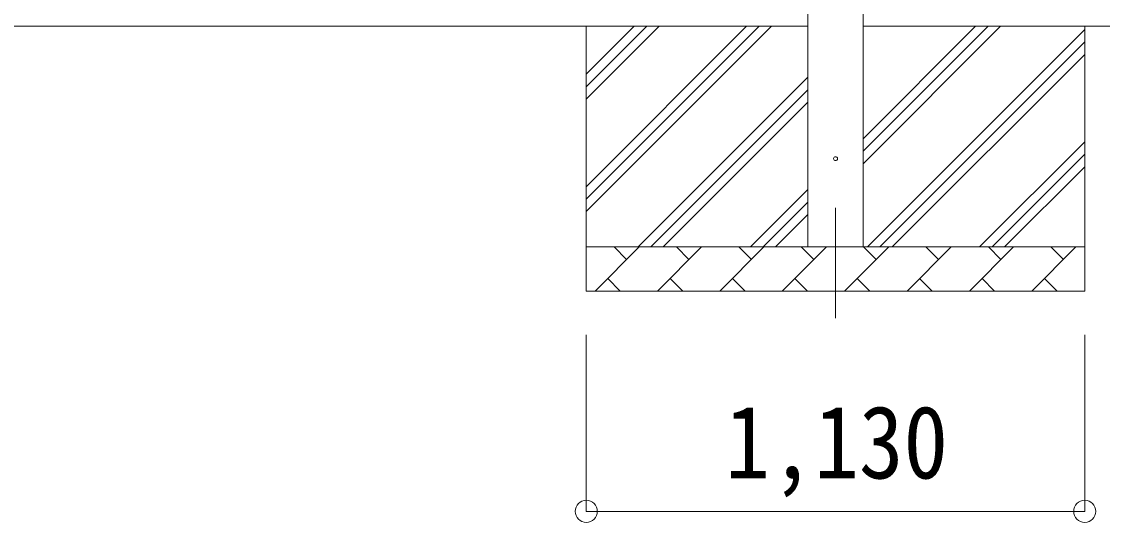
# Model space of a CAD drawing. Units: millimetres at full size, sheet at 1:50; details may follow other scales. Extents: x -14053 to 14053, y -9700 to 9700.
# Drawn here: x -5756 to -3306, y -5941 to -4806 of the extents above; entities that cross this region are included whole.
import ezdxf
from ezdxf.enums import TextEntityAlignment as Align

# ---------------------------------------------------------------- set-up
doc = ezdxf.new("R2010")
doc.units = ezdxf.units.MM
doc.header["$LTSCALE"] = 50
doc.header["$PDMODE"] = 32
doc.header["$PDSIZE"] = 50
doc.linetypes.add('CHAIN1', pattern=[8, 5, -1, 1, -1])
for name, color, linetype, lineweight in [('0-1_Defpoints', 7, 'CHAIN1', 9), ('0-2_TEXT1', 4, 'Continuous', 9), ('0-3_SHAPE', 7, 'Continuous', 9), ('0-8_TABLE1', 6, 'Continuous', 9)]:
    doc.layers.add(name, color=color, linetype=linetype, lineweight=lineweight)
doc.styles.add('ＭＳ ゴシック', font='')
doc.styles.get('ＭＳ ゴシック').set_extended_font_data('MS Gothic')

msp = doc.modelspace()

# ---------------------------------------------------------------- linework, layer by layer
at = {"layer": '0-1_Defpoints'}
msp.add_line((-3910.83, -5228.59), (-3910.83, -5515.92), dxfattribs=at)
at = {"layer": '0-2_TEXT1'}
for p, q in [((-3973.33, -5316.92), (-3973.33, -2327.92)), ((-3848.33, -2327.92), (-3848.33, -5316.92))]:
    msp.add_line(p, q, dxfattribs=at)
msp.add_circle((-3910.83, -5116.92), 4.5, dxfattribs=at)
at = {"layer": '0-3_SHAPE'}
for p, q in [((-3973.33, -4816.92), (-9784.83, -4816.92)), ((-4475.83, -4816.92), (-4475.83, -5416.92)), ((-4475.83, -4925.85), (-4366.91, -4816.92)), ((-4475.83, -5236.97), (-4055.78, -4816.92)), ((-4475.83, -5208.69), (-4084.07, -4816.92)), ((-4475.83, -5180.4), (-4112.35, -4816.92)), ((-4475.83, -4982.41), (-4310.34, -4816.92)), ((-4475.83, -4954.13), (-4338.63, -4816.92)), ((-3848.33, -5128.59), (-3536.67, -4816.92)), ((-3848.33, -5072.02), (-3593.24, -4816.92)), ((-3848.33, -5100.31), (-3564.95, -4816.92)), ((-3848.33, -4816.92), (-2058.83, -4816.92)), ((-3838.68, -5316.92), (-3345.83, -4824.08)), ((-3345.83, -4816.92), (-3345.83, -5416.92)), ((-3810.39, -5316.92), (-3345.83, -4852.36)), ((-3782.11, -5316.92), (-3345.83, -4880.65)), ((-4357.79, -5316.92), (-3973.33, -4932.46)), ((-4329.51, -5316.92), (-3973.33, -4960.75)), ((-4301.22, -5316.92), (-3973.33, -4989.03)), ((-3584.12, -5316.92), (-3345.83, -5078.64)), ((-3555.83, -5316.92), (-3345.83, -5106.92)), ((-3527.55, -5316.92), (-3345.83, -5135.21)), ((-4103.24, -5316.92), (-3973.33, -5187.02)), ((-4074.95, -5316.92), (-3973.33, -5215.31)), ((-4046.67, -5316.92), (-3973.33, -5243.59)), ((-4475.83, -5316.92), (-3345.83, -5316.92)), ((-4455.81, -5416.92), (-4355.81, -5316.92)), ((-4384.36, -5345.48), (-4412.92, -5316.92)), ((-4314.39, -5416.92), (-4214.39, -5316.92)), ((-4242.94, -5345.48), (-4271.49, -5316.92)), ((-4172.97, -5416.92), (-4072.97, -5316.92)), ((-4101.52, -5345.48), (-4130.07, -5316.92)), ((-4031.54, -5416.92), (-3931.54, -5316.92)), ((-3960.1, -5345.48), (-3988.65, -5316.92)), ((-3890.12, -5416.92), (-3790.12, -5316.92)), ((-3818.68, -5345.48), (-3847.23, -5316.92)), ((-3748.7, -5416.92), (-3648.7, -5316.92)), ((-3677.26, -5345.48), (-3705.81, -5316.92)), ((-3607.28, -5416.92), (-3507.28, -5316.92)), ((-3535.83, -5345.48), (-3564.39, -5316.92)), ((-3465.86, -5416.92), (-3365.86, -5316.92)), ((-3394.41, -5345.48), (-3422.97, -5316.92)), ((-4427.26, -5388.37), (-4398.7, -5416.92)), ((-4285.83, -5388.37), (-4257.28, -5416.92)), ((-4144.41, -5388.37), (-4115.86, -5416.92)), ((-4002.99, -5388.37), (-3974.44, -5416.92)), ((-3861.57, -5388.37), (-3833.02, -5416.92)), ((-3720.15, -5388.37), (-3691.6, -5416.92)), ((-3578.73, -5388.37), (-3550.17, -5416.92)), ((-3437.31, -5388.37), (-3408.75, -5416.92)), ((-3345.83, -5416.92), (-4475.83, -5416.92))]:
    msp.add_line(p, q, dxfattribs=at)
at = {"layer": '0-8_TABLE1'}
for p, q in [((-4475.83, -5915.92), (-4475.83, -5515.92)), ((-3345.83, -5915.92), (-3345.83, -5515.92)), ((-4475.83, -5915.92), (-3345.83, -5915.92))]:
    msp.add_line(p, q, dxfattribs=at)
for p in [(-4475.83, -5915.92), (-3345.83, -5915.92)]:
    msp.add_point(p, dxfattribs=at)

# ---------------------------------------------------------------- texts
at = {"layer": '0-8_TABLE1', "color": 7, "style": 'ＭＳ ゴシック', "width": 0.9}
msp.add_text('1,130', height=165, dxfattribs=at).set_placement((-4160.83, -5890.92), align=Align.BOTTOM_LEFT)

doc.saveas('drawing.dxf')
